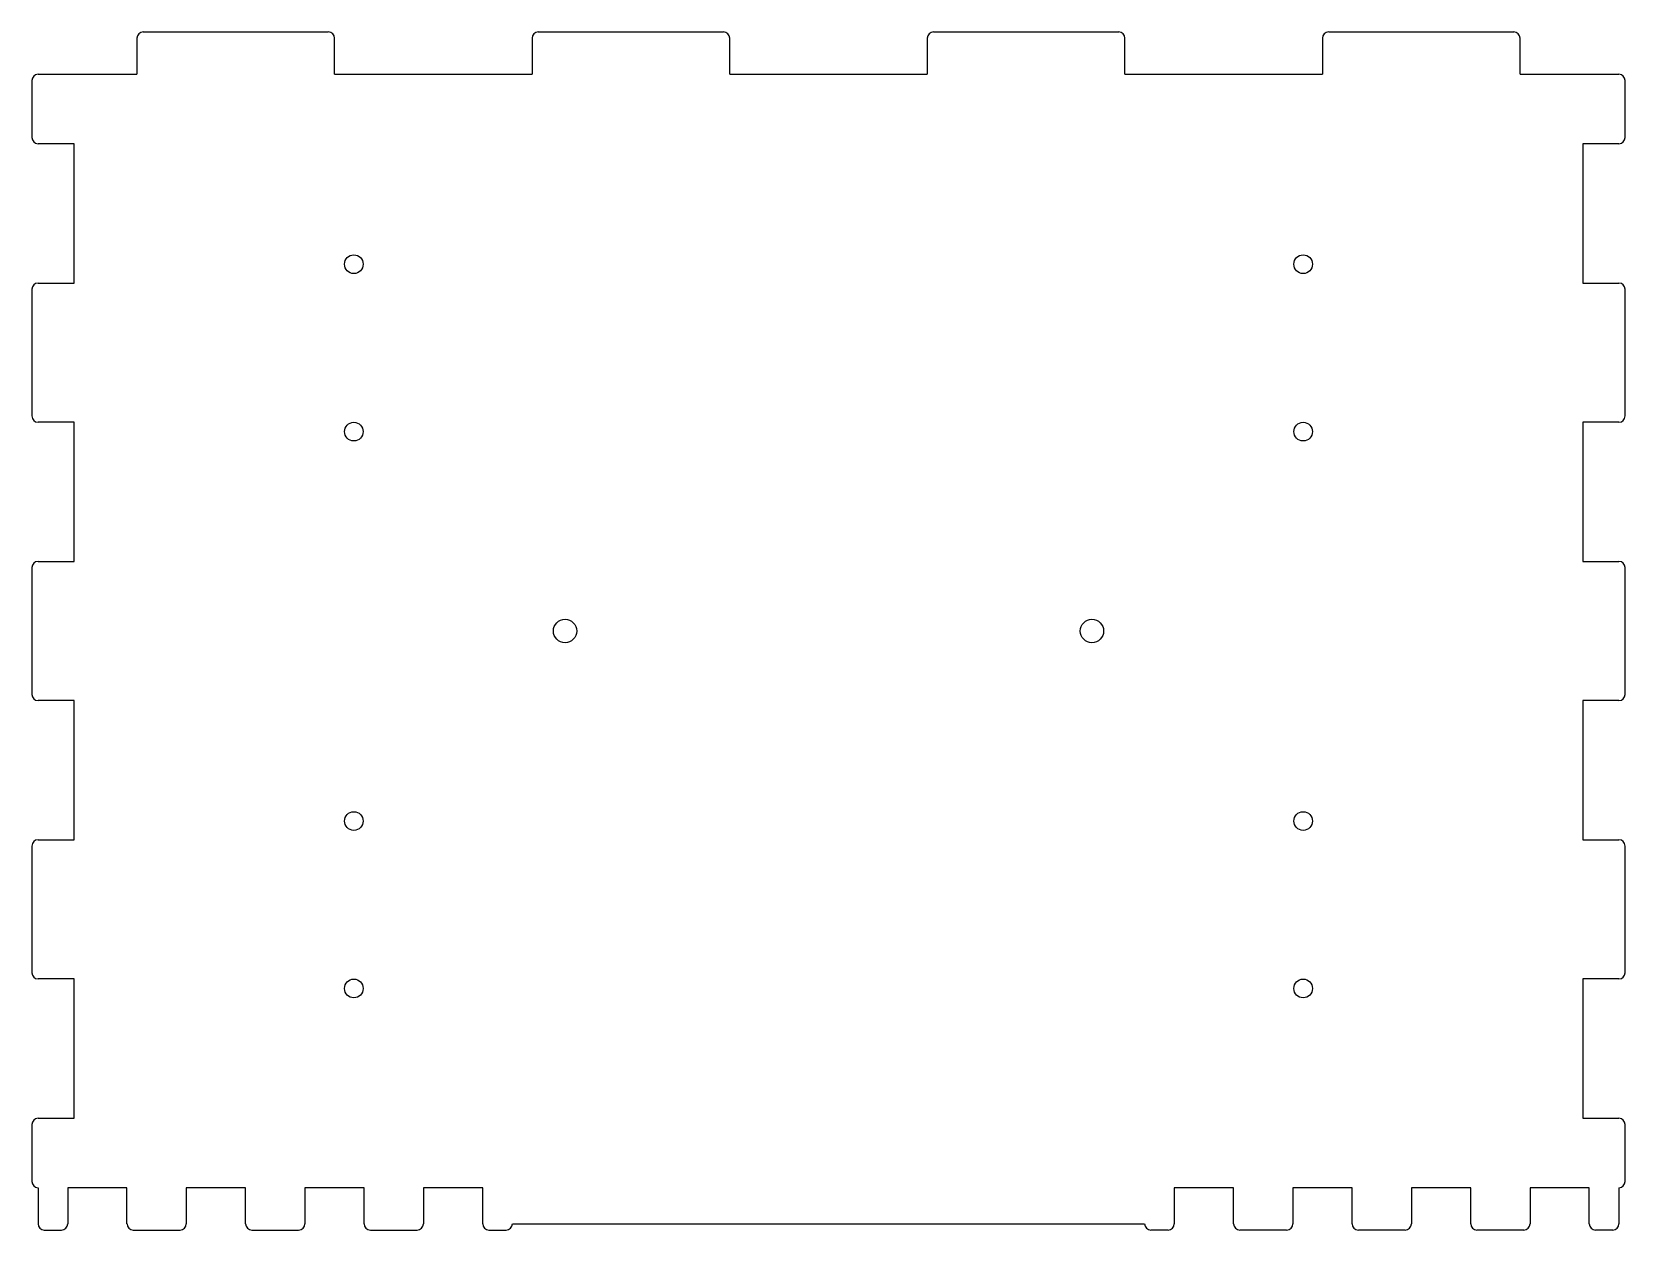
# Model space of a CAD drawing. Header units: millimetres. Extents: x 0 to 512, y 0 to 385.
import ezdxf

# ---------------------------------------------------------------- set-up
doc = ezdxf.new("R2010")
doc.units = ezdxf.units.MM
doc.layers.add('CutProfile', color=7, linetype='CONTINUOUS')

msp = doc.modelspace()

# ---------------------------------------------------------------- linework, layer by layer
at = {"layer": 'CutProfile'}
for p, q in [((35.75, 385), (95.25, 385)), ((162.75, 385), (222.25, 385)), ((289.75, 385), (349.25, 385)), ((416.75, 385), (476.25, 385)), ((33.75, 383), (33.75, 371.4)), ((97.25, 371.4), (97.25, 383)), ((160.75, 383), (160.75, 371.4)), ((224.25, 371.4), (224.25, 383)), ((287.75, 383), (287.75, 371.4)), ((351.25, 371.4), (351.25, 383)), ((414.75, 383), (414.75, 371.4)), ((478.25, 371.4), (478.25, 383)), ((0, 369.4), (0, 351.04)), ((2, 371.4), (33.75, 371.4)), ((97.25, 371.4), (160.75, 371.4)), ((224.25, 371.4), (287.75, 371.4)), ((351.25, 371.4), (414.75, 371.4)), ((478.25, 371.4), (510, 371.4)), ((512, 351.04), (512, 369.4)), ((13.6, 349.04), (2, 349.04)), ((13.6, 304.31), (13.6, 349.04)), ((498.4, 349.04), (498.4, 304.31)), ((510, 349.04), (498.4, 349.04)), ((0, 302.31), (0, 261.59)), ((2, 304.31), (13.6, 304.31)), ((498.4, 304.31), (510, 304.31)), ((512, 261.59), (512, 302.31)), ((13.6, 259.59), (2, 259.59)), ((13.6, 214.86), (13.6, 259.59)), ((498.4, 259.59), (498.4, 214.86)), ((510, 259.59), (498.4, 259.59)), ((0, 212.86), (0, 172.14)), ((2, 214.86), (13.6, 214.86)), ((498.4, 214.86), (510, 214.86)), ((512, 172.14), (512, 212.86)), ((13.6, 170.14), (2, 170.14)), ((13.6, 125.41), (13.6, 170.14)), ((498.4, 170.14), (498.4, 125.41)), ((510, 170.14), (498.4, 170.14)), ((0, 123.41), (0, 82.69)), ((2, 125.41), (13.6, 125.41)), ((498.4, 125.41), (510, 125.41)), ((512, 82.69), (512, 123.41)), ((13.6, 80.69), (2, 80.69)), ((13.6, 35.96), (13.6, 80.69)), ((498.4, 80.69), (498.4, 35.96)), ((510, 80.69), (498.4, 80.69)), ((2, 35.96), (13.6, 35.96)), ((498.4, 35.96), (510, 35.96)), ((0, 33.96), (0, 15.6)), ((512, 15.6), (512, 33.96)), ((2, 13.6), (2, 2)), ((11.53, 13.6), (11.53, 2)), ((30.57, 13.6), (11.53, 13.6)), ((30.57, 2), (30.57, 13.6)), ((49.62, 13.6), (49.62, 2)), ((68.67, 13.6), (49.62, 13.6)), ((68.67, 2), (68.67, 13.6)), ((87.72, 13.6), (87.72, 2)), ((106.78, 13.6), (87.72, 13.6)), ((106.78, 2), (106.78, 13.6)), ((125.83, 13.6), (125.83, 2)), ((144.88, 13.6), (125.83, 13.6)), ((144.88, 2), (144.88, 13.6)), ((367.12, 13.6), (367.12, 2)), ((386.18, 13.6), (367.12, 13.6)), ((386.18, 2), (386.18, 13.6)), ((405.23, 13.6), (405.23, 2)), ((424.27, 13.6), (405.23, 13.6)), ((424.27, 2), (424.27, 13.6)), ((443.32, 13.6), (443.32, 2)), ((462.38, 13.6), (443.32, 13.6)), ((462.38, 2), (462.38, 13.6)), ((481.43, 13.6), (481.43, 2)), ((500.48, 13.6), (481.43, 13.6)), ((500.48, 2), (500.48, 13.6)), ((510, 13.6), (510, 2)), ((4, 0), (9.53, 0)), ((32.58, 0), (47.62, 0)), ((70.67, 0), (85.72, 0)), ((108.78, 0), (123.83, 0)), ((146.88, 0), (152.4, 0)), ((154.4, 2), (357.6, 2)), ((365.12, 0), (359.6, 0)), ((403.23, 0), (388.18, 0)), ((441.32, 0), (426.27, 0)), ((479.43, 0), (464.38, 0)), ((508, 0), (502.48, 0))]:
    msp.add_line(p, q, dxfattribs=at)
for centre, radius in [((103.47, 310.35), 3), ((408.53, 310.35), 3), ((103.47, 256.55), 3), ((408.53, 256.55), 3), ((171.33, 192.5), 3.75), ((340.67, 192.5), 3.75), ((103.47, 131.45), 3), ((408.53, 131.45), 3), ((103.47, 77.65), 3), ((408.53, 77.65), 3)]:
    msp.add_circle(centre, radius, dxfattribs=at)
for centre, start, end in [((35.75, 383), 90, 180), ((95.25, 383), 0, 90), ((162.75, 383), 90, 180), ((222.25, 383), 0, 90), ((289.75, 383), 90, 180), ((349.25, 383), 0, 90), ((416.75, 383), 90, 180), ((476.25, 383), 0, 90), ((2, 369.4), 90, -180), ((510, 369.4), 0, 90), ((2, 351.04), 180, -90), ((510, 351.04), -90, 0), ((2, 302.31), 90, -180), ((510, 302.31), 0, 90), ((2, 261.59), 180, -90), ((510, 261.59), -90, 0), ((2, 212.86), 90, 180), ((510, 212.86), 0, 90), ((2, 172.14), 180, -90), ((510, 172.14), -90, 0), ((2, 123.41), 90, 180), ((510, 123.41), 0, 90), ((2, 82.69), 180, -90), ((510, 82.69), -90, 0), ((2, 33.96), 90, 180), ((510, 33.96), 0, 90), ((2, 15.6), 180, -90), ((510, 15.6), -90, 0), ((4, 2), 180, -90), ((9.53, 2), -90, 0), ((32.58, 2), 180, -90), ((47.62, 2), -90, 0), ((70.67, 2), 180, -90), ((85.72, 2), -90, 0), ((108.78, 2), 180, -90), ((123.83, 2), -90, 0), ((146.88, 2), 180, -90), ((152.4, 2), -90, 0), ((359.6, 2), -180, -90), ((365.12, 2), -90, 0), ((388.18, 2), -180, -90), ((403.23, 2), -90, 0), ((426.27, 2), -180, -90), ((441.32, 2), -90, 0), ((464.38, 2), -180, -90), ((479.43, 2), -90, 0), ((502.48, 2), -180, -90), ((508, 2), -90, 0)]:
    msp.add_arc(centre, 2, start, end, dxfattribs=at)

doc.saveas('drawing.dxf')
